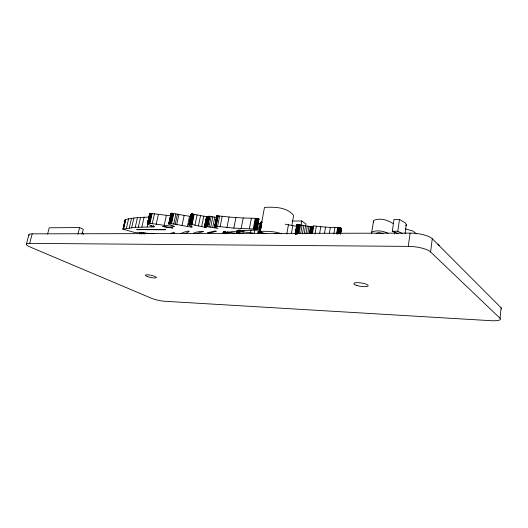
<?xml version="1.0" encoding="UTF-8"?>
<svg xmlns="http://www.w3.org/2000/svg" width="528" height="528" viewBox="0 0 528 528"><rect width="100%" height="100%" fill="white"/><g stroke="black" fill="none" stroke-linecap="round" stroke-linejoin="round"><path stroke-width="0.79" d="M170.267 233.647L172.92 232.604L174.491 232.868M32.201 233.838L29.707 243.362A12.553 2.455 13.7 0 0 30.532 247.183L151.397 298.228A9.775 1.69 11.7 0 0 165.343 301.303L490.149 320.641A13.451 2.798 6.8 0 0 500.036 318.265L501.118 307.811L432.274 238.762A16.942 5.042 6.9 0 0 410.091 233.132L32.201 233.838A12.514 2.594 13.9 0 0 29.066 235.415M500.036 318.265L430.577 251.955L432.274 238.762M29.707 243.362L408.283 246.385L410.091 233.132M405.042 233.845L406.336 224.506L405.26 222.829L399.485 219.417L393.994 219.483L392.317 231.264L398.178 233.752M402.349 233.666L397.822 231.244L399.485 219.417M394.502 234.016L394.832 231.7M393.037 223.582C387.552 219.839 380.002 217.675 373.705 220.433L371.481 233.29L371.976 232.01C377.012 229.858 383.176 230.987 388.007 233.277M336.593 233.891L337.603 227.621C338.092 227.482 342.784 228.122 340.837 228.947M337.029 233.917L338.039 227.647M337.471 233.957L338.481 227.68M337.92 234.003L338.923 227.726M338.494 233.277L339.372 227.786M338.653 233.303L339.53 227.812M338.804 233.33L339.682 227.839M338.956 233.356L339.834 227.865M339.108 233.389L339.986 227.898M339.253 233.422L340.138 227.931M339.398 233.462L340.276 227.971M339.537 233.501L340.415 228.01M339.669 233.541L340.547 228.05M339.794 233.581L340.672 228.089M339.913 233.627L340.791 228.136M340.025 233.673L340.903 228.182M340.131 233.719L341.009 228.235M340.23 233.765L341.108 228.281M340.316 233.818L341.194 228.327M340.461 233.917L341.266 228.38M340.553 234.01L341.372 228.459M340.659 233.429L341.444 228.558M333.861 233.798L334.871 227.535L337.603 227.621M329.314 233.627L330.337 227.39L334.871 227.535M324.509 233.33L325.538 227.099L330.337 227.39M319.605 233.693L320.773 226.703L325.538 227.099M310.451 233.666L311.632 226.723L312.734 226.67L313.764 225.892L320.773 226.703M310.853 233.693L312.028 226.756M310.926 233.699L312.173 226.756M312.246 226.756L311.071 233.699L312.378 226.75M311.263 233.686L312.49 226.736M311.381 233.666L312.622 226.71M311.507 233.64L312.734 226.67M311.606 233.6L312.82 226.631M312.015 233.323L313.196 226.367M312.457 233.64L313.764 225.892M315.038 233.97L316.338 226.215M305.983 233.825L307.303 226.123L311.632 226.723M307.804 233.317L308.986 226.38M309.25 233.528L310.424 226.591M309.646 233.581L310.827 226.644M310.048 233.627L311.223 226.69M300.617 233.732L302.082 225.265M302.359 234.023L303.818 225.555M304.247 233.541L305.567 225.839L307.303 226.123M305.554 226.459L305.963 224.057L301.792 220.955L292.07 221.067M295.152 233.904L296.815 224.882L299.066 224.776L305.567 225.839M295.324 233.726L296.875 224.842M295.376 234.01L296.987 224.796M295.442 233.99L297.125 224.756L295.594 233.957M295.68 233.944L297.29 224.723M295.772 233.937L297.383 224.71M295.871 233.924L297.581 224.697M296.076 233.917L297.686 224.69M296.188 233.917L297.799 224.69M296.3 233.917L297.911 224.69M296.584 233.93L298.188 224.704M296.868 233.95L298.478 224.717M297.165 233.977L298.769 224.743M297.462 234.01L299.066 224.776M297.891 233.277L299.363 224.816M298.188 233.323L299.66 224.862M299.099 233.475L300.564 225.014M301.092 224.994L301.792 220.955M291.898 225.41L293.568 215.919L293.311 214.962C286.143 206.884 274.402 206.989 264.502 207.346L259.789 232.604L258.812 232.888L259.367 233.574M291.463 233.264L292.809 225.634L285.219 224.176M286.796 233.97L288.42 224.816M258.819 233.046L260.839 222.248L262.112 222.044M258.892 233.185L260.944 222.176M259.043 232.703L261.083 222.116M259.182 232.663L261.155 222.097M259.268 232.643L261.334 222.064M259.459 232.617L261.426 222.05M259.558 232.61L261.532 222.037M259.67 232.604L261.644 222.031M259.789 232.604L261.842 222.031M259.875 232.604L261.934 222.031M259.961 232.61L261.129 227.33M261.32 225.812L261.69 224.308M260.047 232.61L260.515 231.119M260.231 232.63L260.608 231.132M260.33 232.643L261.353 232.789L261.637 231.277M216.724 217.477L209.345 216.269L207.121 226.651L217.952 228.406L214.566 226.486L216.15 226.274L233.851 228.116L254.555 229.066L256.568 218.381C257.096 218.249 260.014 218.942 258.502 219.443M254.965 229.64L254.206 233.666C255.163 232.307 224.09 230.432 242.84 233.686M254.555 229.066L255.242 229.132L257.248 218.453M255.242 229.132L257.367 218.467M255.354 229.152L257.486 218.48M255.473 229.165L257.598 218.5M237.739 233.6L230.188 232.492L224.862 233.317L222.611 232.894L237.151 231.013L256.885 229.984L255.704 229.211L257.717 218.526M255.823 229.231L257.829 218.546M255.935 229.258L257.941 218.572M256.04 229.284L258.053 218.605M256.153 229.317L258.159 218.632M256.258 229.35L258.265 218.665M256.436 229.409L258.364 218.698M256.509 229.436L258.515 218.757L256.575 229.469M256.707 229.528L258.647 218.816M256.813 229.588L258.766 218.876M256.806 230.017L258.859 218.942M256.885 229.984L258.964 219.034M257.644 233.33L259.459 223.648L260.878 223.839M249.355 228.848L251.381 218.203L256.568 218.381M250.391 233.119L251.005 229.898M253.229 228.974L255.242 218.302M253.882 229.007L255.895 218.335M243.613 232.142L243.923 230.538M238.181 231.792L238.491 230.188M238.478 231.759L238.788 230.155M238.795 231.739L239.105 230.135M239.125 231.733L239.435 230.129M239.468 231.733L239.778 230.129M239.243 233.818L239.554 232.228M239.824 231.739L240.134 230.135M240.2 231.766L240.511 230.155M241.171 228.551L243.217 217.965L251.381 218.203M240.583 231.792L240.893 230.188M242.088 231.95L242.398 230.34M233.851 228.116L235.91 217.576L243.217 217.965M236.894 232.36L237.171 230.65M236.993 232.439L237.224 230.782M237.059 232.472L237.481 230.419M237.098 232.492L237.593 230.373M237.415 231.931L237.725 230.333M237.646 231.878L237.956 230.274M237.904 231.832L238.214 230.228M227.515 232.954L227.825 231.37M223.364 233.251L223.674 231.673M223.476 233.27L223.733 231.686M223.529 233.277L223.846 231.706M223.667 233.297L223.984 231.719M223.806 233.31L224.116 231.739M223.938 233.323L224.248 231.746M224.063 233.33L224.38 231.759M224.189 233.336L224.506 231.759M224.308 233.336L224.624 231.766M224.426 233.336L224.737 231.759M224.862 233.317L225.172 231.746M225.271 233.284L225.581 231.713M225.654 233.244L225.964 231.667M226.967 227.522L229.046 217.015L235.91 217.576M220.136 226.743L222.235 216.262L229.046 217.015M214.566 226.611L216.731 215.959L222.235 216.262M214.658 226.756L216.823 215.893M214.711 226.802L216.955 215.833M214.625 227.865L217.1 215.794L214.863 226.915M215.107 226.241L217.285 215.774M215.246 226.235L217.424 215.767M215.582 226.241L217.694 215.774M215.86 226.255L217.972 215.787M216.15 226.274L218.262 215.807M217.556 226.42L219.661 215.945M209.009 226.901L211.127 216.52M210.718 227.185L212.83 216.803M212.678 227.522L214.777 217.14M174.181 226.367C156.103 219.219 191.499 228.056 192.298 227.02C180.998 220.849 202.851 227.436 204.382 226.987L206.507 216.645L209.345 216.269M204.382 226.987L206.679 216.671M204.56 227.007L206.857 216.691M204.739 227.033L207.029 216.711M204.91 227.047L207.194 216.724M205.075 227.06L207.359 216.731M205.24 227.073L207.517 216.737M205.399 227.073L207.669 216.731M205.55 227.073L207.768 216.731M205.643 227.073L207.854 216.724M205.735 227.066L207.94 216.711M205.821 227.06L208.23 216.658M206.105 227.007L208.481 216.579M206.362 226.934L208.58 216.539M206.461 226.901L208.659 216.493M206.54 226.855L208.817 216.407M206.699 226.776L209.015 216.335M206.89 226.703L209.213 216.282M207.26 226.637L209.464 216.269M207.431 226.651L209.55 216.269M207.517 226.657L209.596 216.275M207.563 226.664L209.682 216.289M198.409 225.938L200.548 215.609L206.507 216.645M201.67 226.538L203.795 216.209M194.951 225.238L197.102 214.909L200.548 215.609M187.381 226.466L189.539 216.256L190.984 216.44M188.852 224.921L191.077 214.315L192.522 214.084L197.102 214.909M188.932 225.034L191.189 214.229M188.991 225.093L191.268 214.196M189.182 224.473L191.453 214.13M189.387 224.426L191.558 214.104M189.473 224.413L191.644 214.091M189.559 224.4L191.73 214.078M189.658 224.393L191.829 214.071M189.763 224.387L191.935 214.064M189.869 224.387L192.04 214.064M189.988 224.387L192.159 214.064M190.106 224.393L192.278 214.071M190.225 224.4L192.397 214.078M190.351 224.413L192.522 214.084M190.681 224.446L192.845 214.117M191.011 224.486L193.182 214.157M191.347 224.532L193.512 214.203M191.011 226.948L191.341 225.377M191.684 224.591L193.849 214.262M192.027 224.651L194.192 214.322M181.995 225.621L184.166 215.417L189.539 216.256M173.719 224.136L175.916 213.946L184.166 215.417M175.197 224.453L177.395 214.262M176.689 224.73L178.873 214.54M168.736 223.898L170.993 213.464L175.916 213.946M168.808 223.978L171.131 213.385M168.861 224.024L171.224 213.345M169.112 223.502L171.323 213.319M169.231 223.476L171.442 213.292M169.316 223.463L171.527 213.279M169.409 223.456L171.725 213.259M169.62 223.443L171.831 213.259M169.732 223.443L171.943 213.259M169.851 223.45L172.069 213.259M169.976 223.456L172.187 213.266M170.108 223.469L172.319 213.272M170.379 223.496L172.59 213.305M170.663 223.529L172.874 213.338M170.947 223.575L173.158 213.378M171.23 223.621L173.441 213.424M171.521 223.674L173.732 213.477M154.433 226.736C136.429 220.81 158.895 224.558 164.201 225.357L166.399 215.299L171.158 215.866M122.965 229.093L135.241 227.37L151.008 226.941L151.345 225.423M152.222 223.832L154.46 213.814L166.399 215.299M151.008 226.941L153.067 226.895L153.404 225.37M156.176 224.367L158.4 214.335M144.56 234.029L144.916 232.445M147.338 223.879L149.648 213.622L154.46 213.814M147.418 223.978L149.774 213.543M147.47 224.03L149.86 213.51M147.536 224.083L149.959 213.477M147.688 224.189L150.044 213.457M147.147 226.981L150.249 213.424M148.117 223.417L150.368 213.418M148.243 223.417L150.487 213.411M148.375 223.41L150.619 213.404M148.507 223.417L150.751 213.404M148.837 223.43L151.081 213.418M149.18 223.45L151.424 213.437M149.536 223.483L151.774 213.47M149.899 223.522L152.137 213.51M139.63 233.917L139.993 232.34M141.86 227.047L144.078 217.252L149.351 217.14M141.042 233.917L141.405 232.333M141.821 233.93L142.177 232.346M143.095 233.97L143.451 232.386M135.241 227.37L137.465 217.648L144.078 217.252M138.31 227.165L140.527 217.404M129.274 228.017L131.498 218.374L137.465 217.648M131.657 227.72L133.874 218.044M126.364 228.452L128.581 218.856L131.498 218.374M122.965 229.112L125.182 219.549L128.581 218.856M125.308 219.49L123.044 229.145L134.891 232.544L154.064 233.666M123.229 228.98L125.446 219.437M123.394 228.941L125.611 219.391M123.578 228.901L125.796 219.351M82.084 234.109L83.259 229.317L79.603 227.548L49.216 227.792L47.619 234.016M77.966 234.168L79.603 227.548M26.426 244.114L28.915 234.67M405.742 225.806L406.336 224.506M191.077 214.315L191.314 214.929M203.24 231.601L196.621 233.508M260.839 222.248L261.083 222.869M296.769 224.921L296.927 225.423M149.648 213.622L149.78 214.111M170.993 213.464L171.303 214.051M376.068 233.383L378.708 232.756L383.17 233.574M174.491 232.947L173.184 233.666M174.207 226.446L164.201 225.357M162.901 226.499L172.867 227.997L162.881 226.578M180.946 233.68C183.216 231.686 195.538 229.139 185.097 233.495M154.4 226.822L153.067 226.895M274.89 233.647L276.916 233.66M165.62 229.753L136.818 229.66M136.831 229.568L165.64 229.654M392.317 231.264L397.822 231.244M296.96 226.334L292.809 225.634M258.146 223.463L259.459 223.648M261.353 232.789L266.171 233.693M405.161 228.888L412.665 230.914L416.42 233.798M281.153 233.713C274.441 231.125 267.102 231.337 260.027 231.31L263.822 233.805M193.842 233.64C192.251 232.551 201.366 230.901 203.234 231.548M82.031 232.762L83.648 234.293M437.864 244.068L439.481 245.692M373.197 221.78L373.619 222.611M408.283 246.385A17.015 4.792 7.1 0 1 430.577 251.955M501.118 307.811A13.411 2.95 6.5 0 1 501.475 309.045M207.735 232.709L209.781 233.099L216.341 231.198L214.949 230.98L207.735 232.709M147.589 276.619A5.663 1.122 12 0 0 156.387 277.622A5.663 1.122 12 0 0 148.658 274.87A5.663 1.122 12 0 0 147.589 276.619M356.895 285.49A7.293 1.716 8.6 0 0 368.188 285.813A7.293 1.716 8.6 0 0 357.892 282.645A7.293 1.716 8.6 0 0 356.895 285.49"/></g></svg>
